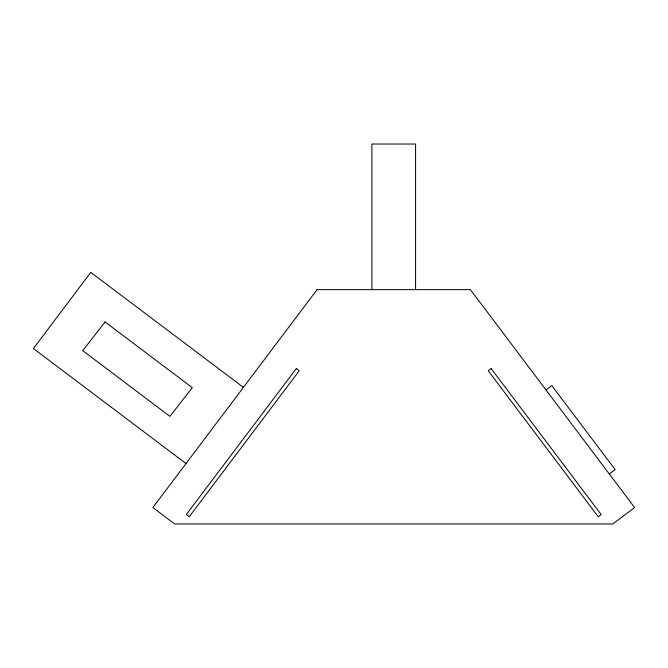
<?xml version="1.0" encoding="UTF-8"?>
<svg xmlns="http://www.w3.org/2000/svg" width="668" height="668" viewBox="0 0 668 668"><rect width="100%" height="100%" fill="white"/><g stroke="black" fill="none" stroke-linecap="round" stroke-linejoin="round"><path stroke-width="1" d="M546.032 390.003L551.843 385.62L615.153 469.629L609.341 474.013M243.411 387.382L90.798 272.377L33.4 348.537L186.021 463.55M415.579 289.636L415.579 144.029L371.892 144.029L371.892 289.636M317.075 289.636L152.872 507.538L174.674 523.971L612.798 523.971L634.6 507.538L470.397 289.636L317.075 289.636M296.316 368.577L186.347 514.51L189.253 516.698L299.222 370.765L296.316 368.577M105.076 321.934L82.715 350.658L169.931 416.381L192.292 387.657L105.076 321.934M491.155 368.577L488.25 370.765L598.219 516.698L601.125 514.51L491.155 368.577"/></g></svg>
